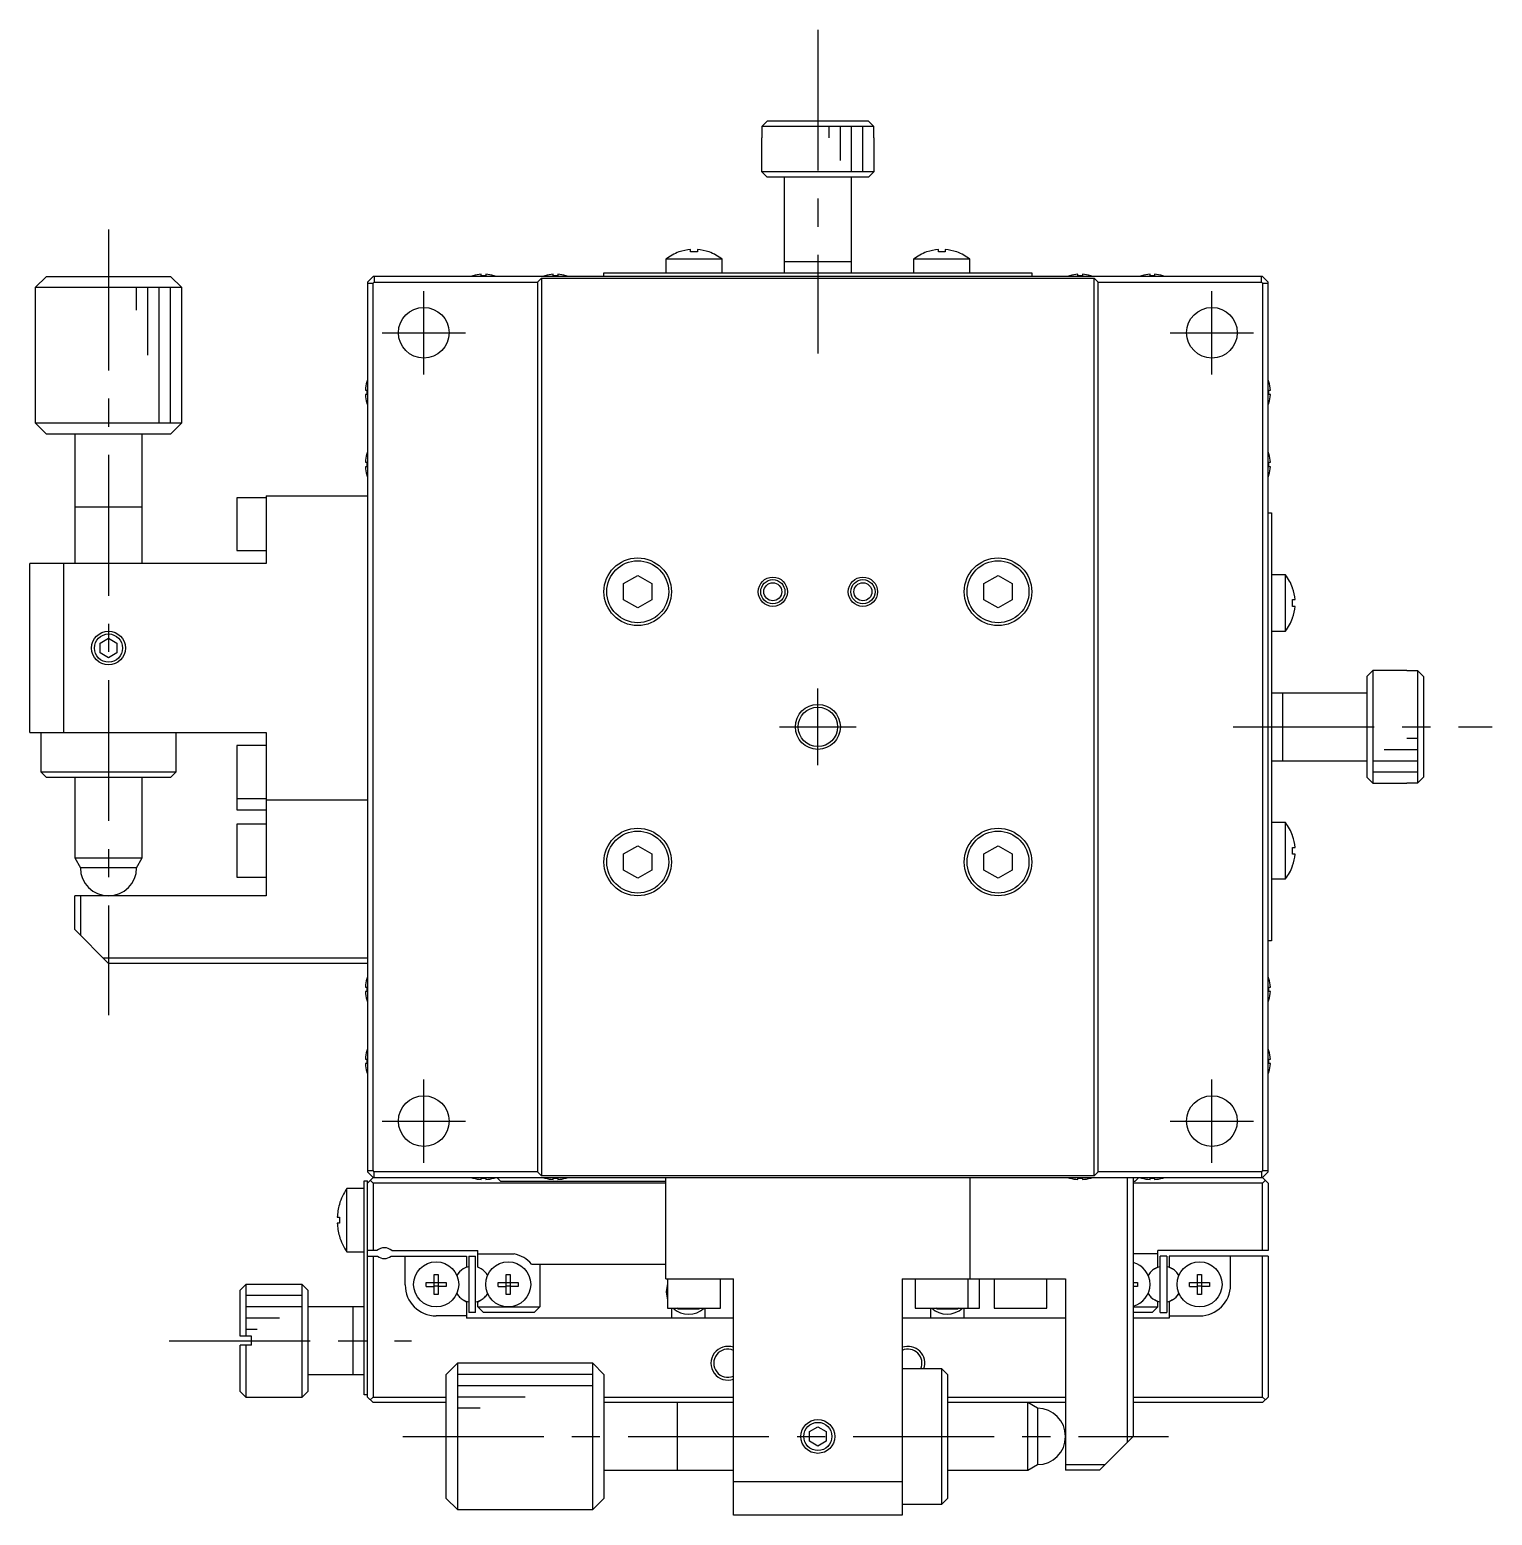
# Model space of a CAD drawing. Extents: x -371 to 381, y 89 to 685.
# Drawn here: x 251.2 to 381.1, y 337.2 to 469.1 of the extents above; entities that cross this region are included whole.
import ezdxf

# ---------------------------------------------------------------- set-up
doc = ezdxf.new("R2010")
doc.units = 0
doc.header["$LTSCALE"] = 10
doc.linetypes.add('CENTER', pattern=[2, 1.25, -0.25, 0.25, -0.25])
doc.layers.get('0').update_dxf_attribs({"linetype": 'CONTINUOUS'})
doc.layers.add('CENTER', color=1, linetype='CENTER')

msp = doc.modelspace()

# ---------------------------------------------------------------- linework, layer by layer
at = {"color": 7, "linetype": 'CONTINUOUS'}
for p, q in [((316.201476, 460.520904), (316.704277, 461.020904)), ((316.201476, 460.520904), (316.201476, 459.520904)), ((326.15135, 460.520904), (316.201476, 460.520904)), ((316.704277, 461.020904), (325.648549, 461.020904)), ((325.648549, 461.020904), (326.15135, 460.520904)), ((326.15135, 459.520904), (326.15135, 460.520904)), ((316.201476, 459.520904), (316.176413, 459.520904)), ((316.176413, 459.520904), (316.176413, 456.520904)), ((326.176413, 459.520904), (326.15135, 459.520904)), ((326.176413, 456.520904), (326.176413, 459.520904)), ((316.176413, 456.520904), (326.176413, 456.520904)), ((316.176413, 456.520904), (316.676413, 456.020904)), ((325.676413, 456.020904), (326.176413, 456.520904)), ((325.676413, 456.020904), (316.676413, 456.020904)), ((318.176413, 456.020904), (318.176413, 447.520904)), ((324.176413, 447.520904), (324.176413, 456.020904)), ((307.676413, 448.743403), (307.676413, 447.520904)), ((312.676413, 448.743403), (307.676413, 448.743403)), ((308.860168, 449.386206), (308.826413, 449.386206)), ((309.876413, 449.386206), (309.876413, 449.59834)), ((310.476413, 449.386206), (309.876413, 449.386206)), ((310.476413, 449.59834), (310.476413, 449.386206)), ((311.526413, 449.386206), (311.492658, 449.386206)), ((312.676413, 447.520904), (312.676413, 448.743403)), ((324.176413, 448.520904), (318.176413, 448.520904)), ((329.676413, 448.743403), (329.676413, 447.520904)), ((334.676413, 448.743403), (329.676413, 448.743403)), ((330.860168, 449.386206), (330.826413, 449.386206)), ((331.876413, 449.386206), (331.876413, 449.59834)), ((332.476413, 449.386206), (331.876413, 449.386206)), ((332.476413, 449.59834), (332.476413, 449.386206)), ((333.526413, 449.386206), (333.492658, 449.386206)), ((334.676413, 447.520904), (334.676413, 448.743403)), ((252.676413, 447.220904), (251.676413, 446.220904)), ((252.676413, 447.220904), (263.676413, 447.220904)), ((264.676413, 446.220904), (263.676413, 447.220904)), ((281.676413, 447.220904), (281.176413, 446.720904)), ((360.676413, 447.220904), (281.676413, 447.220904)), ((281.776413, 447.220904), (281.776413, 446.720904)), ((290.547704, 447.276636), (290.526413, 447.276636)), ((291.276413, 447.276636), (291.276413, 447.408379)), ((291.676413, 447.276636), (291.276413, 447.276636)), ((291.676413, 447.408379), (291.676413, 447.276636)), ((292.426413, 447.276636), (292.405122, 447.276636)), ((296.947704, 447.276636), (296.926413, 447.276636)), ((297.676413, 447.276636), (297.676413, 447.408379)), ((298.076413, 447.276636), (297.676413, 447.276636)), ((298.076413, 447.408379), (298.076413, 447.276636)), ((298.826413, 447.276636), (298.805122, 447.276636)), ((302.176413, 447.220904), (302.176413, 447.520904)), ((302.176413, 447.520904), (340.176413, 447.520904)), ((340.176413, 447.520904), (340.176413, 447.220904)), ((343.547704, 447.276636), (343.526413, 447.276636)), ((344.276413, 447.276636), (344.276413, 447.408379)), ((344.676413, 447.276636), (344.276413, 447.276636)), ((344.676413, 447.408379), (344.676413, 447.276636)), ((345.426413, 447.276636), (345.405122, 447.276636)), ((349.947704, 447.276636), (349.926413, 447.276636)), ((350.676413, 447.276636), (350.676413, 447.408379)), ((351.076413, 447.276636), (350.676413, 447.276636)), ((351.076413, 447.408379), (351.076413, 447.276636)), ((351.826413, 447.276636), (351.805122, 447.276636)), ((360.576413, 446.720904), (360.576413, 447.220904)), ((361.176413, 446.720904), (360.676413, 447.220904)), ((264.676413, 446.220904), (251.676413, 446.220904)), ((251.676413, 446.220904), (251.676413, 434.220904)), ((264.676413, 434.220904), (264.676413, 446.220904)), ((281.176413, 446.720904), (281.176413, 367.720904)), ((281.176413, 446.620904), (281.676413, 446.620904)), ((281.676413, 446.620904), (281.776413, 446.720904)), ((281.676413, 367.820904), (281.676413, 446.620904)), ((281.776413, 446.720904), (296.276413, 446.720904)), ((296.276413, 446.720904), (296.626413, 447.070904)), ((296.276413, 446.720904), (296.276413, 367.720904)), ((296.626413, 447.070904), (345.726413, 447.070904)), ((296.626413, 447.070904), (296.626413, 367.370904)), ((345.726413, 447.070904), (346.076413, 446.720904)), ((345.726413, 367.370904), (345.726413, 447.070904)), ((346.076413, 446.720904), (360.576413, 446.720904)), ((346.076413, 367.720904), (346.076413, 446.720904)), ((360.576413, 446.720904), (360.676413, 446.620904)), ((360.676413, 446.620904), (360.676413, 367.820904)), ((360.676413, 446.620904), (361.176413, 446.620904)), ((361.176413, 367.720904), (361.176413, 446.720904)), ((280.988938, 437.120904), (281.120681, 437.120904)), ((281.120681, 436.720904), (280.988938, 436.720904)), ((281.120681, 437.870904), (281.120681, 437.849612)), ((281.120681, 437.120904), (281.120681, 436.720904)), ((361.232145, 437.849612), (361.232145, 437.870904)), ((361.232145, 437.120904), (361.363889, 437.120904)), ((361.232145, 436.720904), (361.232145, 437.120904)), ((361.363889, 436.720904), (361.232145, 436.720904)), ((281.120681, 435.992195), (281.120681, 435.970904)), ((361.232145, 435.970904), (361.232145, 435.992195)), ((251.676413, 434.220904), (252.676413, 433.220904)), ((251.676413, 434.220904), (264.676413, 434.220904)), ((263.676413, 433.220904), (264.676413, 434.220904)), ((263.676413, 433.220904), (252.676413, 433.220904)), ((255.176413, 433.220904), (255.176413, 421.720904)), ((261.176413, 421.720904), (261.176413, 433.220904)), ((281.120681, 431.470904), (281.120681, 431.449612)), ((361.232145, 431.449612), (361.232145, 431.470904)), ((280.988938, 430.720904), (281.120681, 430.720904)), ((281.120681, 430.320904), (280.988938, 430.320904)), ((281.120681, 430.720904), (281.120681, 430.320904)), ((361.232145, 430.720904), (361.363889, 430.720904)), ((361.232145, 430.320904), (361.232145, 430.720904)), ((361.363889, 430.320904), (361.232145, 430.320904)), ((281.120681, 429.592195), (281.120681, 429.570904)), ((361.232145, 429.570904), (361.232145, 429.592195)), ((272.176413, 427.570904), (269.576413, 427.570904)), ((269.576413, 427.570904), (269.576413, 422.870904)), ((272.176413, 427.720904), (281.176413, 427.720904)), ((272.176413, 427.720904), (272.176413, 421.720904)), ((361.176413, 426.220904), (361.476413, 426.220904)), ((361.476413, 426.220904), (361.476413, 388.220904)), ((269.576413, 422.870904), (272.176413, 422.870904)), ((251.176413, 406.720904), (251.176413, 421.720904)), ((272.176413, 421.720904), (251.176413, 421.720904)), ((254.176413, 421.720904), (254.176413, 406.720904)), ((303.926413, 419.942591), (305.176413, 420.664279)), ((303.926413, 418.499216), (303.926413, 419.942591)), ((305.176413, 420.664279), (306.426413, 419.942591)), ((306.426413, 419.942591), (306.426413, 418.499216)), ((335.926413, 419.942591), (337.176413, 420.664279)), ((335.926413, 418.499216), (335.926413, 419.942591)), ((337.176413, 420.664279), (338.426413, 419.942591)), ((338.426413, 419.942591), (338.426413, 418.499216)), ((362.698912, 420.720904), (361.476413, 420.720904)), ((362.698912, 415.720904), (362.698912, 420.720904)), ((363.341715, 419.537148), (363.341715, 419.570904)), ((305.176413, 417.777528), (303.926413, 418.499216)), ((306.426413, 418.499216), (305.176413, 417.777528)), ((337.176413, 417.777528), (335.926413, 418.499216)), ((338.426413, 418.499216), (337.176413, 417.777528)), ((363.341715, 418.520904), (363.553849, 418.520904)), ((363.341715, 417.920904), (363.341715, 418.520904)), ((363.553849, 417.920904), (363.341715, 417.920904)), ((363.341715, 416.870904), (363.341715, 416.904659)), ((361.476413, 415.720904), (362.698912, 415.720904)), ((257.426413, 414.653916), (258.176413, 415.086929)), ((257.426413, 413.787891), (257.426413, 414.653916)), ((258.176413, 415.086929), (258.926413, 414.653916)), ((258.926413, 414.653916), (258.926413, 413.787891)), ((258.176413, 413.354878), (257.426413, 413.787891)), ((258.926413, 413.787891), (258.176413, 413.354878)), ((370.476413, 412.220904), (369.976413, 411.720904)), ((369.976413, 402.720904), (369.976413, 411.720904)), ((370.476413, 412.220904), (370.476413, 402.220904)), ((373.476413, 412.220904), (370.476413, 412.220904)), ((373.476413, 412.195803), (373.476413, 412.220904)), ((374.476413, 412.195803), (373.476413, 412.195803)), ((374.476413, 402.245928), (374.476413, 412.195803)), ((374.476413, 412.195803), (374.976413, 411.693001)), ((374.976413, 411.693001), (374.976413, 402.74873)), ((369.976413, 410.220904), (361.476413, 410.220904)), ((362.476413, 404.220904), (362.476413, 410.220904)), ((251.176413, 406.720904), (272.176413, 406.720904)), ((252.176413, 406.720904), (252.176413, 403.220904)), ((264.176413, 403.220904), (264.176413, 406.720904)), ((272.176413, 406.720904), (272.176413, 392.220904)), ((272.176413, 405.570904), (269.576413, 405.570904)), ((269.576413, 405.570904), (269.576413, 399.870904)), ((361.476413, 404.220904), (369.976413, 404.220904)), ((252.176413, 403.220904), (264.176413, 403.220904)), ((252.176413, 403.220904), (252.676413, 402.720904)), ((263.676413, 402.720904), (252.676413, 402.720904)), ((255.176413, 402.720884), (255.176413, 395.586929)), ((261.176413, 395.586929), (261.176413, 402.720884)), ((263.676413, 402.720904), (264.176413, 403.220904)), ((369.976413, 402.720904), (370.476413, 402.220904)), ((374.976413, 402.74873), (374.476413, 402.245928)), ((370.476413, 402.220904), (373.476413, 402.220904)), ((373.476413, 402.220904), (373.476413, 402.245928)), ((373.476413, 402.245928), (374.476413, 402.245928)), ((269.576413, 400.870904), (272.176413, 400.870904)), ((269.576413, 399.870904), (272.176413, 399.870904)), ((281.176413, 400.720904), (272.176413, 400.720904)), ((272.176413, 398.570904), (269.576413, 398.570904)), ((269.576413, 398.570904), (269.576413, 393.870904)), ((362.698912, 398.720904), (361.476413, 398.720904)), ((362.698912, 393.720904), (362.698912, 398.720904)), ((363.341715, 397.537148), (363.341715, 397.570904)), ((303.926413, 395.942591), (305.176413, 396.664279)), ((303.926413, 394.499216), (303.926413, 395.942591)), ((305.176413, 396.664279), (306.426413, 395.942591)), ((306.426413, 395.942591), (306.426413, 394.499216)), ((335.926413, 395.942591), (337.176413, 396.664279)), ((335.926413, 394.499216), (335.926413, 395.942591)), ((337.176413, 396.664279), (338.426413, 395.942591)), ((338.426413, 395.942591), (338.426413, 394.499216)), ((363.341715, 396.520904), (363.553849, 396.520904)), ((363.341715, 395.920904), (363.341715, 396.520904)), ((363.553849, 395.920904), (363.341715, 395.920904)), ((255.176413, 395.586929), (255.676413, 394.720904)), ((255.176536, 395.586929), (261.176413, 395.586929)), ((260.676413, 394.720904), (255.676516, 394.720904)), ((260.676413, 394.720904), (261.176413, 395.586929)), ((305.176413, 393.777528), (303.926413, 394.499216)), ((306.426413, 394.499216), (305.176413, 393.777528)), ((337.176413, 393.777528), (335.926413, 394.499216)), ((338.426413, 394.499216), (337.176413, 393.777528)), ((363.341715, 394.870904), (363.341715, 394.904659)), ((269.576413, 393.870904), (272.176413, 393.870904)), ((361.476413, 393.720904), (362.698912, 393.720904)), ((255.176413, 389.220904), (255.176413, 392.220904)), ((272.176413, 392.220904), (255.176413, 392.220904)), ((255.676413, 392.220904), (255.676413, 388.720904)), ((258.176413, 386.220904), (255.176413, 389.220904)), ((361.476413, 388.220904), (361.176413, 388.220904)), ((257.676413, 386.720904), (281.176413, 386.720904)), ((281.176413, 386.220904), (258.176413, 386.220904)), ((280.988938, 384.120904), (281.120681, 384.120904)), ((281.120681, 384.870904), (281.120681, 384.849612)), ((281.120681, 384.120904), (281.120681, 383.720904)), ((361.232145, 384.849612), (361.232145, 384.870904)), ((361.232145, 384.120904), (361.363889, 384.120904)), ((361.232145, 383.720904), (361.232145, 384.120904)), ((281.120681, 383.720904), (280.988938, 383.720904)), ((281.120681, 382.992195), (281.120681, 382.970904)), ((361.363889, 383.720904), (361.232145, 383.720904)), ((361.232145, 382.970904), (361.232145, 382.992195)), ((280.988938, 377.720904), (281.120681, 377.720904)), ((281.120681, 377.320904), (280.988938, 377.320904)), ((281.120681, 378.470904), (281.120681, 378.449612)), ((281.120681, 377.720904), (281.120681, 377.320904)), ((361.232145, 378.449612), (361.232145, 378.470904)), ((361.232145, 377.720904), (361.363889, 377.720904)), ((361.232145, 377.320904), (361.232145, 377.720904)), ((361.363889, 377.320904), (361.232145, 377.320904)), ((281.120681, 376.592195), (281.120681, 376.570904)), ((361.232145, 376.570904), (361.232145, 376.592195)), ((280.876413, 366.920904), (281.176413, 366.920904)), ((280.876413, 347.920904), (280.876413, 366.920904)), ((281.176413, 367.820904), (281.676413, 367.820904)), ((281.176413, 367.720904), (281.676413, 367.220904)), ((281.676413, 367.220904), (281.176413, 366.720904)), ((281.176413, 347.720904), (281.176413, 366.920904)), ((281.426413, 366.970904), (281.676413, 366.720904)), ((281.776413, 367.720904), (281.676413, 367.820904)), ((281.676413, 367.220904), (360.676413, 367.220904)), ((281.676413, 366.720904), (281.676413, 360.720904)), ((307.676413, 366.720904), (281.676413, 366.720904)), ((296.276413, 367.720904), (281.776413, 367.720904)), ((281.776413, 367.220904), (281.776413, 367.720904)), ((290.526413, 367.165171), (290.547704, 367.165171)), ((291.276413, 367.165171), (291.676413, 367.165171)), ((291.276413, 367.033428), (291.276413, 367.165171)), ((291.676413, 367.165171), (291.676413, 367.033428)), ((292.405122, 367.165171), (292.426413, 367.165171)), ((293.026413, 366.870904), (292.676413, 367.220904)), ((307.676413, 366.870904), (293.026413, 366.870904)), ((296.626413, 367.370904), (296.276413, 367.720904)), ((345.726413, 367.370904), (296.626413, 367.370904)), ((296.926413, 367.165171), (296.947704, 367.165171)), ((297.676413, 367.165171), (298.076413, 367.165171)), ((297.676413, 367.033428), (297.676413, 367.165171)), ((298.076413, 367.165171), (298.076413, 367.033428)), ((298.805122, 367.165171), (298.826413, 367.165171)), ((307.676413, 358.220904), (307.676413, 367.220904)), ((334.676413, 367.220904), (334.676413, 358.220904)), ((343.526413, 367.165171), (343.547704, 367.165171)), ((344.276413, 367.165171), (344.676413, 367.165171)), ((344.276413, 367.033428), (344.276413, 367.165171)), ((344.676413, 367.165171), (344.676413, 367.033428)), ((345.405122, 367.165171), (345.426413, 367.165171)), ((346.076413, 367.720904), (345.726413, 367.370904)), ((360.576413, 367.720904), (346.076413, 367.720904)), ((348.676413, 343.720904), (348.676413, 367.220904)), ((349.176413, 367.220904), (349.176413, 344.220904)), ((349.326413, 366.870904), (349.176413, 366.870904)), ((360.676413, 366.720904), (349.176413, 366.720904)), ((349.676413, 367.220904), (349.326413, 366.870904)), ((349.926413, 367.165171), (349.947704, 367.165171)), ((350.676413, 367.165171), (351.076413, 367.165171)), ((350.676413, 367.033428), (350.676413, 367.165171)), ((351.076413, 367.165171), (351.076413, 367.033428)), ((351.805122, 367.165171), (351.826413, 367.165171)), ((360.676413, 367.820904), (360.576413, 367.720904)), ((360.576413, 367.720904), (360.576413, 367.220904)), ((360.676413, 367.820904), (361.176413, 367.820904)), ((360.676413, 367.220904), (361.176413, 367.720904)), ((361.176413, 366.720904), (360.676413, 367.220904)), ((360.676413, 366.720904), (360.926413, 366.970904)), ((360.676413, 360.720904), (360.676413, 366.720904)), ((361.176413, 366.720904), (361.176413, 360.720904)), ((279.33395, 360.620904), (279.33395, 366.220904)), ((280.876413, 366.220904), (279.33395, 366.220904)), ((278.67704, 364.823051), (278.683209, 364.820043)), ((278.489951, 363.680904), (278.683209, 363.680904)), ((278.683209, 363.160904), (278.489951, 363.160904)), ((278.683209, 363.680904), (278.683209, 363.160904)), ((278.683209, 362.021764), (278.67704, 362.018756)), ((279.33395, 360.620904), (280.876413, 360.620904)), ((282.014975, 360.720904), (281.176413, 360.720904)), ((281.176413, 360.220904), (282.076413, 360.220904)), ((281.676413, 360.220904), (281.676413, 347.720904)), ((283.276413, 360.220904), (289.976413, 360.220904)), ((283.337851, 360.720904), (290.976413, 360.720904)), ((284.526413, 357.670904), (284.526413, 360.220904)), ((289.976413, 360.220904), (289.976413, 359.265316)), ((290.176413, 360.220904), (290.176413, 355.220904)), ((290.176413, 360.220904), (290.776413, 360.220904)), ((290.776415, 355.220904), (290.776415, 360.220904)), ((290.976413, 359.265316), (290.976413, 360.720904)), ((290.976413, 360.420904), (294.198428, 360.420904)), ((351.376413, 360.420904), (349.176413, 360.420904)), ((351.376413, 359.265316), (351.376413, 360.720904)), ((361.176413, 360.720904), (351.376413, 360.720904)), ((351.576411, 355.220904), (351.576411, 360.220904)), ((352.176413, 360.220904), (351.576413, 360.220904)), ((352.176413, 360.220904), (352.176413, 355.220904)), ((352.376413, 360.220904), (352.376413, 359.265316)), ((361.176413, 360.220904), (352.376413, 360.220904)), ((357.826413, 357.670904), (357.826413, 360.220904)), ((360.676413, 347.720904), (360.676413, 360.220904)), ((361.176413, 360.220904), (361.176413, 347.720904)), ((289.976413, 359.265316), (289.682663, 359.095719)), ((291.270163, 359.095719), (290.976413, 359.265316)), ((295.755475, 359.520904), (307.676413, 359.520904)), ((296.476413, 359.520904), (296.476413, 355.720904)), ((351.082663, 359.095719), (351.376413, 359.265316)), ((352.376413, 359.265316), (352.670163, 359.095719)), ((270.376413, 357.720904), (269.876413, 357.220904)), ((270.376413, 357.720904), (270.376413, 353.120904)), ((275.376413, 357.720904), (270.376413, 357.720904)), ((275.376413, 347.720904), (275.376413, 357.720904)), ((275.876413, 357.220904), (275.376413, 357.720904)), ((286.390052, 357.900904), (287.096413, 357.900904)), ((286.390052, 357.540904), (286.390052, 357.900904)), ((286.390052, 357.540904), (287.096413, 357.540904)), ((287.096413, 358.607265), (287.456413, 358.607265)), ((287.096413, 357.900904), (287.096413, 358.607265)), ((287.106785, 357.890531), (287.096413, 357.900904)), ((287.106785, 357.551276), (287.096413, 357.540904)), ((287.096413, 356.834542), (287.096413, 357.540904)), ((287.106785, 357.890531), (287.446041, 357.890531)), ((287.106785, 357.551276), (287.106785, 357.890531)), ((287.446041, 357.551276), (287.106785, 357.551276)), ((287.446041, 357.890531), (287.456413, 357.900904)), ((287.446041, 357.890531), (287.446041, 357.551276)), ((287.446041, 357.551276), (287.456413, 357.540904)), ((287.456413, 358.607265), (287.456413, 357.900904)), ((287.456413, 357.900904), (288.162775, 357.900904)), ((287.456413, 357.540904), (287.456413, 356.834542)), ((288.162775, 357.540904), (287.456413, 357.540904)), ((288.162775, 357.900904), (288.162775, 357.540904)), ((292.790052, 357.900904), (293.496413, 357.900904)), ((292.790052, 357.540904), (292.790052, 357.900904)), ((292.790052, 357.540904), (293.496413, 357.540904)), ((293.496413, 358.607265), (293.856413, 358.607265)), ((293.496413, 357.900904), (293.496413, 358.607265)), ((293.506785, 357.890531), (293.496413, 357.900904)), ((293.506785, 357.551276), (293.496413, 357.540904)), ((293.496413, 356.834542), (293.496413, 357.540904)), ((293.506785, 357.890531), (293.846041, 357.890531)), ((293.506785, 357.551276), (293.506785, 357.890531)), ((293.846041, 357.551276), (293.506785, 357.551276)), ((293.846041, 357.890531), (293.856413, 357.900904)), ((293.846041, 357.890531), (293.846041, 357.551276)), ((293.846041, 357.551276), (293.856413, 357.540904)), ((293.856413, 358.607265), (293.856413, 357.900904)), ((293.856413, 357.900904), (294.562775, 357.900904)), ((293.856413, 357.540904), (293.856413, 356.834542)), ((294.562775, 357.540904), (293.856413, 357.540904)), ((294.562775, 357.900904), (294.562775, 357.540904)), ((307.676413, 358.220904), (313.676413, 358.220904)), ((307.826344, 357.776701), (307.696209, 357.094462)), ((307.826413, 358.220904), (307.826413, 355.620904)), ((312.526413, 355.620904), (312.526413, 358.220904)), ((313.676413, 337.220904), (313.676413, 358.220904)), ((328.676413, 358.220904), (343.176413, 358.220904)), ((328.676413, 358.220904), (328.676413, 337.220904)), ((329.826413, 358.220904), (329.826413, 355.620904)), ((334.526413, 355.620904), (334.526413, 358.220904)), ((335.526413, 355.620904), (335.526413, 358.220904)), ((336.826413, 358.220904), (336.826413, 355.620904)), ((341.526413, 355.620904), (341.526413, 358.220904)), ((343.176413, 358.220904), (343.176413, 341.220904)), ((349.176413, 357.900904), (349.562775, 357.900904)), ((349.562775, 357.540904), (349.176413, 357.540904)), ((349.562775, 357.900904), (349.562775, 357.540904)), ((354.190052, 357.900904), (354.896413, 357.900904)), ((354.190052, 357.540904), (354.190052, 357.900904)), ((354.190052, 357.540904), (354.896413, 357.540904)), ((354.896413, 358.607265), (355.256413, 358.607265)), ((354.896413, 357.900904), (354.896413, 358.607265)), ((354.906785, 357.890531), (354.896413, 357.900904)), ((354.906785, 357.551276), (354.896413, 357.540904)), ((354.896413, 356.834542), (354.896413, 357.540904)), ((354.906785, 357.890531), (355.246041, 357.890531)), ((354.906785, 357.551276), (354.906785, 357.890531)), ((355.246041, 357.551276), (354.906785, 357.551276)), ((355.246041, 357.890531), (355.256413, 357.900904)), ((355.246041, 357.890531), (355.246041, 357.551276)), ((355.246041, 357.551276), (355.256413, 357.540904)), ((355.256413, 358.607265), (355.256413, 357.900904)), ((355.256413, 357.900904), (355.962775, 357.900904)), ((355.256413, 357.540904), (355.256413, 356.834542)), ((355.962775, 357.540904), (355.256413, 357.540904)), ((355.962775, 357.900904), (355.962775, 357.540904)), ((269.876413, 353.120904), (269.876413, 357.220904)), ((275.876413, 357.220904), (275.876413, 348.220904)), ((287.456413, 356.834542), (287.096413, 356.834542)), ((289.682663, 356.346088), (289.976413, 356.176492)), ((289.976413, 356.176492), (289.976413, 354.720904)), ((290.976413, 356.176492), (291.270163, 356.346088)), ((290.976413, 355.720904), (290.976413, 356.176492)), ((293.856413, 356.834542), (293.496413, 356.834542)), ((307.696143, 357.037556), (307.826264, 356.356924)), ((351.376413, 356.176492), (351.082663, 356.346088)), ((351.376413, 355.720904), (351.376413, 356.176492)), ((352.670163, 356.346088), (352.376413, 356.176492)), ((352.376413, 356.176492), (352.376413, 354.720904)), ((355.256413, 356.834542), (354.896413, 356.834542)), ((280.876413, 355.720904), (275.876413, 355.720904)), ((279.876413, 355.720904), (279.876413, 349.720904)), ((289.976413, 354.920904), (287.276413, 354.920904)), ((290.776413, 355.220904), (290.176413, 355.220904)), ((291.476413, 355.220904), (290.976413, 355.720904)), ((290.976413, 355.720904), (296.476413, 355.720904)), ((295.976413, 355.220904), (291.476413, 355.220904)), ((296.476413, 355.720904), (295.976413, 355.220904)), ((307.826413, 355.620904), (312.526413, 355.620904)), ((308.176413, 355.620904), (308.176413, 354.720904)), ((308.759898, 355.520904), (308.652974, 355.619733)), ((310.592928, 355.520904), (308.759898, 355.520904)), ((310.699852, 355.619733), (310.592928, 355.520904)), ((311.176413, 354.720904), (311.176413, 355.620904)), ((329.826413, 355.620904), (335.526413, 355.620904)), ((331.176413, 355.620904), (331.176413, 354.720904)), ((331.759898, 355.520904), (331.652974, 355.619733)), ((333.592928, 355.520904), (331.759898, 355.520904)), ((333.699852, 355.619733), (333.592928, 355.520904)), ((334.176413, 354.720904), (334.176413, 355.620904)), ((336.826413, 355.620904), (341.526413, 355.620904)), ((349.176413, 355.720904), (351.376413, 355.720904)), ((350.876413, 355.220904), (349.176413, 355.220904)), ((351.376413, 355.720904), (350.876413, 355.220904)), ((351.576413, 355.220904), (352.176413, 355.220904)), ((352.376413, 354.920904), (355.076413, 354.920904)), ((313.676413, 354.720904), (289.976413, 354.720904)), ((343.176413, 354.720904), (328.676413, 354.720904)), ((352.376413, 354.720904), (349.176413, 354.720904)), ((270.876413, 353.120904), (269.876413, 353.120904)), ((269.876413, 348.220904), (269.876413, 352.320904)), ((270.876413, 352.320904), (269.876413, 352.320904)), ((270.376413, 352.320904), (270.376413, 347.720904)), ((270.876413, 352.320904), (270.876413, 353.120904)), ((275.876413, 349.720904), (280.876413, 349.720904)), ((289.176413, 350.720904), (288.176413, 349.720904)), ((288.176413, 338.720904), (288.176413, 349.720904)), ((289.176413, 350.720904), (289.176413, 337.720904)), ((301.176413, 350.720904), (289.176413, 350.720904)), ((302.176413, 349.720904), (301.176413, 350.720904)), ((301.176413, 337.720904), (301.176413, 350.720904)), ((302.176413, 349.720904), (302.176413, 338.720904)), ((332.176413, 350.220904), (328.676413, 350.220904)), ((332.176413, 338.220904), (332.176413, 350.220904)), ((332.676413, 349.720904), (332.176413, 350.220904)), ((332.676413, 349.720904), (332.676413, 338.720904)), ((269.876413, 348.220904), (270.376413, 347.720904)), ((275.376413, 347.720904), (275.876413, 348.220904)), ((270.376413, 347.720904), (275.376413, 347.720904)), ((281.176413, 347.920904), (280.876413, 347.920904)), ((281.176413, 347.720904), (281.676413, 347.220904)), ((281.676413, 347.720904), (281.426413, 347.470904)), ((281.676413, 347.720904), (288.176413, 347.720904)), ((288.176413, 347.220904), (281.676413, 347.220904)), ((302.176413, 347.720904), (313.676413, 347.720904)), ((313.676413, 347.220904), (302.176413, 347.220904)), ((332.676413, 347.720904), (343.176413, 347.720904)), ((343.176413, 347.220904), (332.676413, 347.220904)), ((339.810388, 341.221027), (339.810388, 347.220904)), ((340.676413, 346.720904), (339.810388, 347.220904)), ((349.176413, 347.720904), (360.676413, 347.720904)), ((360.676413, 347.220904), (349.176413, 347.220904)), ((360.926413, 347.470904), (360.676413, 347.720904)), ((361.176413, 347.720904), (360.676413, 347.220904)), ((340.676413, 346.720904), (340.676413, 341.721006)), ((320.426413, 344.653916), (321.176413, 345.086929)), ((320.426413, 343.787891), (320.426413, 344.653916)), ((321.176413, 345.086929), (321.926413, 344.653916)), ((321.926413, 344.653916), (321.926413, 343.787891)), ((321.176413, 343.354878), (320.426413, 343.787891)), ((321.926413, 343.787891), (321.176413, 343.354878)), ((349.176413, 344.220904), (346.176413, 341.220904)), ((339.810388, 341.220904), (340.676413, 341.720904)), ((343.176413, 341.720904), (346.676413, 341.720904)), ((302.176413, 341.220904), (313.676413, 341.220904)), ((332.676432, 341.220904), (339.810388, 341.220904)), ((346.176413, 341.220904), (343.176413, 341.220904)), ((313.676413, 340.220904), (328.676413, 340.220904)), ((288.176413, 338.720904), (289.176413, 337.720904)), ((289.176413, 337.720904), (301.176413, 337.720904)), ((301.176413, 337.720904), (302.176413, 338.720904)), ((328.676413, 338.220904), (332.176413, 338.220904)), ((332.176413, 338.220904), (332.676413, 338.720904)), ((328.676413, 337.220904), (313.676413, 337.220904))]:
    msp.add_line(p, q, dxfattribs=at)
at = {"color": 3, "linetype": 'CONTINUOUS'}
for p, q in [((322.176413, 459.520904), (322.176413, 460.520904)), ((323.176413, 457.520904), (323.176413, 460.520904)), ((324.176413, 456.520904), (324.176413, 460.520904)), ((325.176413, 456.520904), (325.176413, 460.520904)), ((260.676413, 444.220904), (260.676413, 446.220904)), ((261.676413, 440.220904), (261.676413, 446.220904)), ((262.676413, 434.220904), (262.676413, 446.220904)), ((263.676413, 434.220904), (263.676413, 446.220904)), ((261.176418, 426.720904), (255.176408, 426.720904)), ((371.476413, 405.220904), (374.476413, 405.220904)), ((373.476413, 406.220904), (374.476413, 406.220904)), ((370.476413, 404.220904), (374.476413, 404.220904)), ((370.476413, 403.220904), (374.476413, 403.220904)), ((275.376413, 356.720904), (270.376413, 356.720904)), ((275.376413, 355.720904), (270.376413, 355.720904)), ((273.376413, 354.720904), (270.376413, 354.720904)), ((271.376413, 353.720904), (270.376413, 353.720904)), ((301.176413, 349.720904), (289.176413, 349.720904)), ((301.176413, 348.720904), (289.176413, 348.720904)), ((295.176413, 347.720904), (289.176413, 347.720904)), ((308.676413, 347.220909), (308.676413, 341.220899)), ((291.176413, 346.720904), (289.176413, 346.720904))]:
    msp.add_line(p, q, dxfattribs=at)
at = {"color": 7, "linetype": 'CONTINUOUS'}
for centre, radius in [((286.176413, 442.220904), 2.25), ((356.176413, 442.220904), 2.25), ((305.176413, 419.220904), 3), ((337.176413, 419.220904), 3), ((305.176413, 419.220904), 2.75), ((337.176413, 419.220904), 2.75), ((317.176413, 419.220904), 1.075), ((317.176413, 419.220904), 0.8), ((325.176413, 419.220904), 1.075), ((325.176413, 419.220904), 0.8), ((258.176413, 414.220904), 1.25), ((321.176413, 407.220904), 2), ((321.176413, 407.220904), 1.75), ((305.176413, 395.220904), 3), ((305.176413, 395.220904), 2.75), ((337.176413, 395.220904), 3), ((337.176413, 395.220904), 2.75), ((286.176413, 372.220904), 2.25), ((356.176413, 372.220904), 2.25), ((287.276413, 357.720904), 2), ((293.676413, 357.720904), 2), ((355.076413, 357.720904), 2), ((321.176413, 344.220904), 1.25)]:
    msp.add_circle(centre, radius, dxfattribs=at)
at = {"color": 3, "linetype": 'CONTINUOUS'}
for centre, radius in [((317.176413, 419.220904), 1.3), ((325.176413, 419.220904), 1.3), ((258.176413, 414.220904), 1.5), ((258.176413, 414.220904), 1.25), ((321.176413, 344.220904), 1.5), ((321.176413, 344.220904), 1.25)]:
    msp.add_circle(centre, radius, dxfattribs=at)
at = {"color": 7, "linetype": 'CONTINUOUS'}
for centre, radius, start, end in [((310.176413, 445.620904), 4, 109.724634, 128.682187), ((310.176413, 445.620904), 3.988734, 94.313394, 109.268203), ((310.176413, 445.620904), 3.988734, 70.731797, 85.686606), ((310.176413, 445.620904), 4, 51.317813, 70.275366), ((332.176413, 445.620904), 4, 109.724634, 128.682187), ((332.176413, 445.620904), 3.988734, 94.313394, 109.268203), ((332.176413, 445.620904), 3.988734, 70.731797, 85.686606), ((332.176413, 445.620904), 4, 51.317813, 70.275366), ((291.476413, 444.220904), 3.2, 107.270005, 110.364135), ((291.476413, 444.220904), 3.193744, 93.59035, 106.905258), ((291.476413, 444.220904), 3.193744, 73.094742, 86.40965), ((291.476413, 444.220904), 3.2, 69.635865, 72.729995), ((297.876413, 444.220904), 3.2, 107.270005, 110.364135), ((297.876413, 444.220904), 3.193744, 93.59035, 106.905258), ((297.876413, 444.220904), 3.193744, 73.094742, 86.40965), ((297.876413, 444.220904), 3.2, 69.635865, 72.729995), ((344.476413, 444.220904), 3.2, 107.270005, 110.364135), ((344.476413, 444.220904), 3.193744, 93.59035, 106.905258), ((344.476413, 444.220904), 3.193744, 73.094742, 86.40965), ((344.476413, 444.220904), 3.2, 69.635865, 72.729995), ((350.876413, 444.220904), 3.2, 107.270005, 110.364135), ((350.876413, 444.220904), 3.193744, 93.59035, 106.905258), ((350.876413, 444.220904), 3.193744, 73.094742, 86.40965), ((350.876413, 444.220904), 3.2, 69.635865, 72.729995), ((284.176413, 436.920904), 3.2, 159.635865, 162.729995), ((358.176413, 436.920904), 3.2, 17.270005, 20.364135), ((284.176413, 436.920904), 3.193744, 163.094742, 176.40965), ((284.176413, 436.920904), 3.193744, 183.59035, 196.905258), ((358.176413, 436.920904), 3.193744, 3.59035, 16.905258), ((358.176413, 436.920904), 3.193744, 343.094742, 356.40965), ((284.176413, 436.920904), 3.2, 197.270005, 200.364135), ((358.176413, 436.920904), 3.2, 339.635865, 342.729995), ((284.176413, 430.520904), 3.193744, 163.094742, 176.40965), ((284.176413, 430.520904), 3.2, 159.635865, 162.729995), ((358.176413, 430.520904), 3.2, 17.270005, 20.364135), ((358.176413, 430.520904), 3.193744, 3.59035, 16.905258), ((284.176413, 430.520904), 3.193744, 183.59035, 196.905258), ((358.176413, 430.520904), 3.193744, 343.094742, 356.40965), ((284.176413, 430.520904), 3.2, 197.270005, 200.364135), ((358.176413, 430.520904), 3.2, 339.635865, 342.729995), ((359.576413, 418.220904), 4, 19.724634, 38.682187), ((359.576413, 418.220904), 3.988734, 4.313394, 19.268203), ((359.576413, 418.220904), 4, 321.317813, 340.275366), ((359.576413, 418.220904), 3.988734, 340.731797, 355.686606), ((359.576413, 396.220904), 4, 19.724634, 38.682187), ((359.576413, 396.220904), 3.988734, 4.313394, 19.268203), ((359.576413, 396.220904), 3.988734, 340.731797, 355.686606), ((258.176413, 394.720904), 2.5, 180, 0), ((359.576413, 396.220904), 4, 321.317813, 340.275366), ((284.176413, 383.920904), 3.193744, 163.094742, 176.40965), ((284.176413, 383.920904), 3.2, 159.635865, 162.729995), ((358.176413, 383.920904), 3.2, 17.270005, 20.364135), ((358.176413, 383.920904), 3.193744, 3.59035, 16.905258), ((284.176413, 383.920904), 3.193744, 183.59035, 196.905258), ((284.176413, 383.920904), 3.2, 197.270005, 200.364135), ((358.176413, 383.920904), 3.2, 339.635865, 342.729995), ((358.176413, 383.920904), 3.193744, 343.094742, 356.40965), ((284.176413, 377.520904), 3.2, 159.635865, 162.729995), ((358.176413, 377.520904), 3.2, 17.270005, 20.364135), ((284.176413, 377.520904), 3.193744, 163.094742, 176.40965), ((284.176413, 377.520904), 3.193744, 183.59035, 196.905258), ((358.176413, 377.520904), 3.193744, 3.59035, 16.905258), ((358.176413, 377.520904), 3.193744, 343.094742, 356.40965), ((284.176413, 377.520904), 3.2, 197.270005, 200.364135), ((358.176413, 377.520904), 3.2, 339.635865, 342.729995), ((291.476413, 370.220904), 3.2, 249.635865, 252.729995), ((291.476413, 370.220904), 3.193744, 253.094742, 266.40965), ((291.476413, 370.220904), 3.193744, 273.59035, 286.905258), ((291.476413, 370.220904), 3.2, 287.270005, 290.364135), ((297.876413, 370.220904), 3.2, 249.635865, 252.729995), ((297.876413, 370.220904), 3.193744, 253.094742, 266.40965), ((297.876413, 370.220904), 3.193744, 273.59035, 286.905258), ((297.876413, 370.220904), 3.2, 287.270005, 290.364135), ((344.476413, 370.220904), 3.2, 249.635865, 252.729995), ((344.476413, 370.220904), 3.193744, 253.094742, 266.40965), ((344.476413, 370.220904), 3.193744, 273.59035, 286.905258), ((344.476413, 370.220904), 3.2, 287.270005, 290.364135), ((350.876413, 370.220904), 3.2, 249.635865, 252.729995), ((350.876413, 370.220904), 3.193744, 253.094742, 266.40965), ((350.876413, 370.220904), 3.193744, 273.59035, 286.905258), ((350.876413, 370.220904), 3.2, 287.270005, 290.364135), ((283.476413, 363.420904), 5, 145.944202, 163.714157), ((283.476413, 363.420904), 4.993235, 163.727445, 177.015233), ((283.476413, 363.420904), 4.993235, 182.984767, 196.272555), ((283.476413, 363.420904), 5, 196.285843, 214.055798), ((282.676413, 359.970904), 1, 48.590378, 131.409622), ((282.676413, 361.020904), 1, 233.130102, 306.869898), ((293.676413, 357.720904), 2.75, 40.885193, 79.057501), ((290.591223, 357.605904), 1.75, 134.995594, 148.113496), ((290.476414, 357.720904), 1.5875, 120.000031, 149.566818), ((290.476414, 357.720904), 1.5875, 100.893089, 120.000031), ((290.476413, 357.720904), 1.5875, 45, 60), ((290.361603, 357.605904), 1.75, 31.886504, 45.004406), ((290.476414, 357.720904), 1.5875, 30.433263, 45.000025), ((348.676413, 357.720904), 2, 284.477512, 75.522488), ((351.991223, 357.605904), 1.75, 134.995594, 148.113496), ((351.876412, 357.720904), 1.5875, 134.999975, 149.566737), ((351.876413, 357.720904), 1.5875, 120, 135), ((351.876412, 357.720904), 1.5875, 100.893171, 120), ((351.876412, 357.720904), 1.5875, 59.999969, 79.107014), ((351.876413, 357.720904), 1.5875, 45, 60), ((351.761603, 357.605904), 1.75, 31.886504, 45.004406), ((351.876412, 357.720904), 1.5875, 30.433182, 44.999975), ((287.276413, 357.670904), 2.75, 180, 270), ((355.076413, 357.670904), 2.75, 270, 0), ((290.591223, 357.835904), 1.75, 211.886504, 225.004406), ((290.476414, 357.720904), 1.5875, 210.433182, 224.999975), ((290.476413, 357.720904), 1.5875, 225, 240), ((290.476414, 357.720904), 1.5875, 240, 259.107013), ((290.476414, 357.720904), 1.5875, 280.89309, 299.999969), ((290.476413, 357.720904), 1.5875, 300, 315), ((290.361603, 357.835904), 1.75, 314.995594, 328.113496), ((290.476414, 357.720904), 1.5875, 314.999975, 329.566737), ((307.919726, 357.066169), 0.225, 114.501871, 245.498129), ((351.991223, 357.835904), 1.75, 211.886504, 225.004406), ((351.876412, 357.720904), 1.5875, 210.433263, 225.000025), ((351.876412, 357.720904), 1.5875, 225.000026, 259.106991), ((351.876412, 357.720904), 1.5875, 280.893089, 300.000031), ((351.876412, 357.720904), 1.5875, 300.000031, 329.566818), ((351.761603, 357.835904), 1.75, 314.995594, 328.113496), ((309.69488, 357.065755), 1.998453, 226.305076, 313.694113), ((332.657217, 357.075485), 1.998815, 226.70056, 313.297133), ((313.176413, 350.720904), 1.25, 66.421822, 293.578178), ((329.176413, 350.720904), 1.25, 336.421822, 113.578178), ((340.676413, 344.220904), 2.5, 270, 90)]:
    msp.add_arc(centre, radius, start, end, dxfattribs=at)
at = {"color": 3, "linetype": 'CONTINUOUS'}
for centre, start, end in [((313.176413, 350.720904), 70.528779, 289.471221), ((329.176413, 350.720904), 340.528779, 109.471221)]:
    msp.add_arc(centre, 1.5, start, end, dxfattribs=at)
at = {"layer": 'CENTER', "color": 1, "linetype": 'CENTER'}
for p, q in [((321.176413, 469.120904), (321.176413, 440.370904)), ((258.176413, 451.370904), (258.176413, 381.620904)), ((286.176413, 438.520904), (286.176413, 445.920904)), ((356.176413, 438.520904), (356.176413, 445.920904)), ((282.476413, 442.220904), (289.876413, 442.220904)), ((352.476413, 442.220904), (359.876413, 442.220904)), ((321.176413, 403.820904), (321.176413, 410.620904)), ((317.776413, 407.220904), (324.576413, 407.220904)), ((358.076413, 407.220904), (381.076413, 407.220904)), ((286.176413, 368.520904), (286.176413, 375.920904)), ((356.176413, 368.520904), (356.176413, 375.920904)), ((282.476413, 372.220904), (289.876413, 372.220904)), ((352.476413, 372.220904), (359.876413, 372.220904)), ((263.576413, 352.720904), (285.076413, 352.720904)), ((284.326413, 344.220904), (352.326413, 344.220904))]:
    msp.add_line(p, q, dxfattribs=at)

doc.saveas('drawing.dxf')
